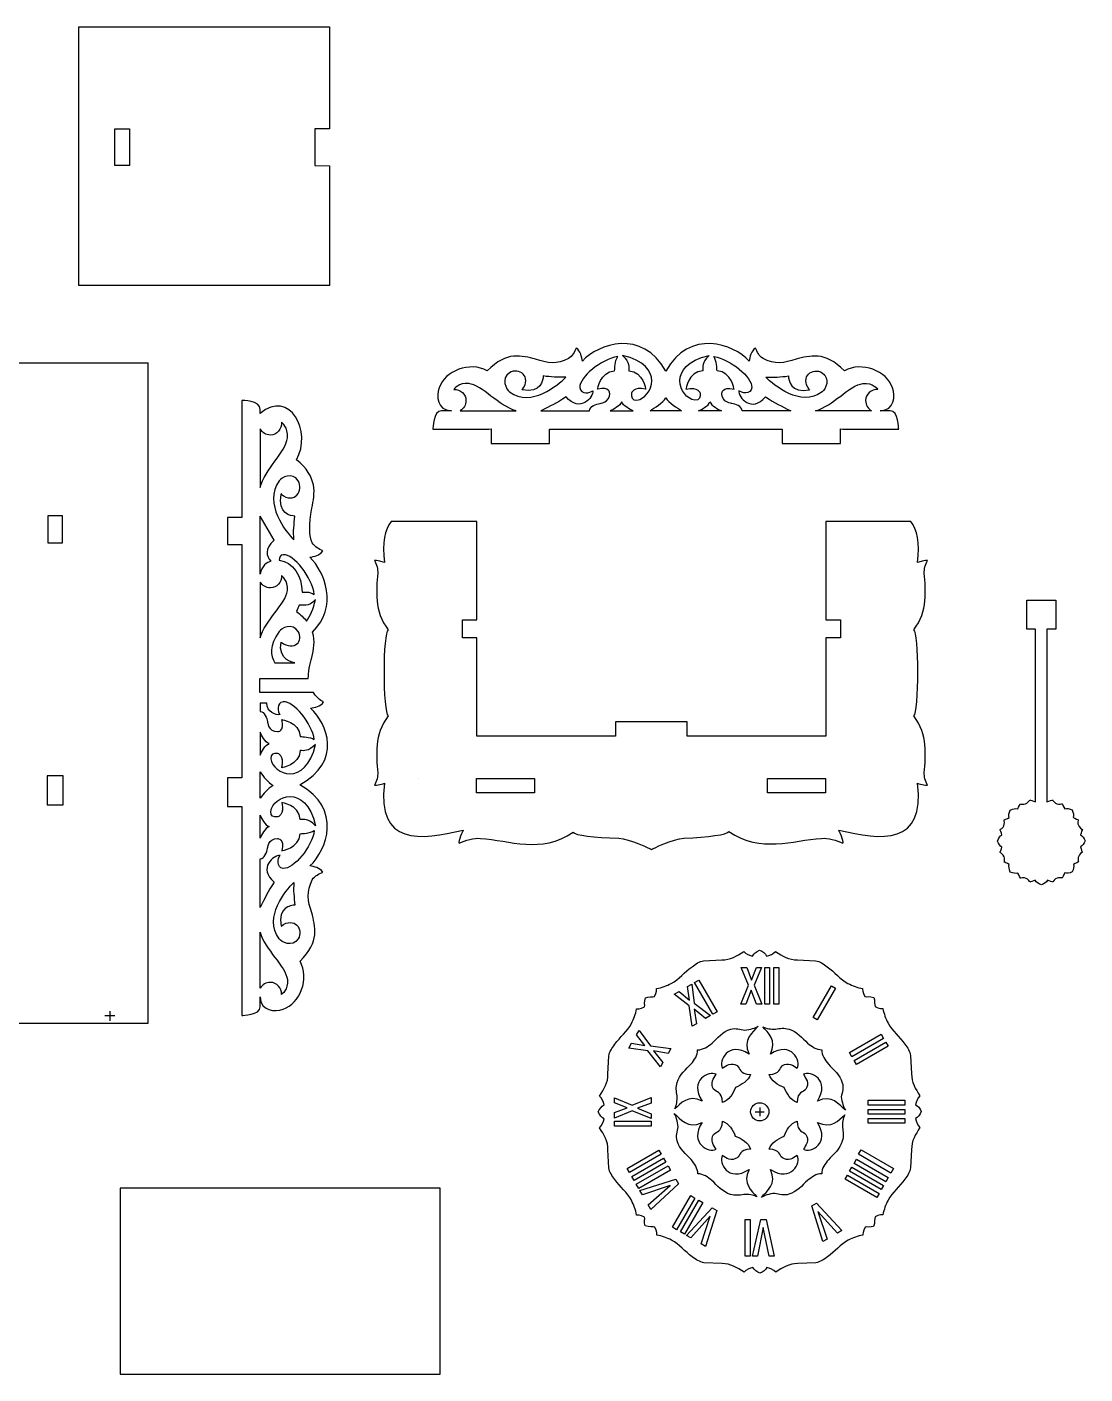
# Model space of a CAD drawing. Header units: millimetres. Extents: x -360 to 715, y -218 to 545.
# Drawn here: x 254 to 715, y -128 to 460 of the extents above; entities that cross this region are included whole.
import ezdxf

# ---------------------------------------------------------------- set-up
doc = ezdxf.new("R2010")
doc.units = ezdxf.units.MM
doc.layers.add('DP10-10_Mantle_Clock', color=7, linetype='CONTINUOUS')

msp = doc.modelspace()

# ---------------------------------------------------------------- linework, layer by layer
at = {"layer": 'DP10-10_Mantle_Clock', "color": 7}
for p, q in [((276.42, 346.77), (276.42, 459.59)), ((276.42, 459.59), (385.76, 459.59)), ((385.76, 459.59), (385.76, 415.14)), ((292.16, 415.14), (298.51, 415.14)), ((292.16, 399.08), (292.16, 415.14)), ((292.16, 415.14), (292.16, 415.14)), ((298.51, 415.14), (298.51, 399.08)), ((385.76, 415.14), (379.41, 415.14)), ((379.41, 415.14), (379.41, 399.08)), ((385.76, 415.14), (385.76, 415.14)), ((298.51, 399.08), (292.16, 399.08)), ((379.41, 399.08), (385.77, 399.03)), ((385.77, 399.03), (385.76, 346.77)), ((385.76, 346.77), (276.42, 346.77)), ((306.64, 25.07), (306.64, 313.07)), ((511.53, 315.77), (511.53, 315.77)), ((513.67, 316.28), (513.67, 316.28)), ((551.39, 316.28), (551.39, 316.28)), ((553.53, 315.77), (553.53, 315.77)), ((488.91, 306.85), (488.91, 306.85)), ((488.91, 306.85), (488.91, 306.85)), ((576.15, 306.85), (576.15, 306.85)), ((576.15, 306.85), (576.15, 306.85)), ((446.53, 304.04), (446.53, 304.04)), ((469.53, 301.31), (469.62, 301.31)), ((595.53, 301.31), (595.44, 301.31)), ((618.53, 304.04), (618.53, 304.04)), ((532.53, 297.76), (532.53, 297.76)), ((438.97, 292.17), (434.67, 292.17)), ((518.3, 292.19), (518.3, 292.19)), ((546.76, 292.19), (546.76, 292.19)), ((630.39, 292.17), (626.09, 292.17)), ((456.33, 284.21), (456.33, 277.84)), ((481.73, 277.84), (481.73, 284.2)), ((481.73, 284.2), (583.33, 284.2)), ((583.33, 284.2), (583.33, 277.84)), ((583.33, 284.2), (583.33, 284.2)), ((608.73, 277.84), (608.73, 284.21)), ((306.64, 280.9), (306.64, 280.9)), ((367.41, 280.32), (367.41, 280.32)), ((456.33, 277.84), (481.73, 277.84)), ((583.33, 277.84), (608.73, 277.84)), ((364.68, 256.16), (364.68, 256.08)), ((355.56, 247.3), (355.56, 247.3)), ((269.25, 246.34), (262.9, 246.34)), ((262.9, 246.34), (262.9, 234.62)), ((269.25, 234.62), (269.25, 246.34)), ((347.57, 245.54), (341.28, 245.54)), ((341.28, 245.54), (341.28, 239.25)), ((347.57, 245.54), (347.57, 245.54)), ((450.1, 243.89), (412.67, 243.89)), ((450.1, 200.97), (450.1, 243.89)), ((450.1, 243.89), (450.1, 243.89)), ((639.45, 243.89), (602.38, 243.89)), ((602.38, 243.89), (602.38, 200.97)), ((639.45, 243.89), (639.45, 243.89)), ((341.28, 239.25), (341.28, 233.82)), ((262.9, 234.62), (269.25, 234.62)), ((269.25, 234.62), (269.25, 234.62)), ((341.28, 233.82), (347.58, 233.82)), ((363.87, 226.93), (363.87, 226.93)), ((367.41, 213.72), (367.41, 213.72)), ((689.99, 196.87), (689.99, 209.57)), ((689.99, 209.57), (702.69, 209.57)), ((702.69, 209.57), (702.69, 196.87)), ((375.76, 200.45), (375.76, 200.45)), ((443.75, 193.15), (443.75, 200.97)), ((443.75, 200.97), (450.1, 200.97)), ((602.38, 200.97), (608.73, 200.97)), ((608.73, 200.97), (608.73, 193.15)), ((693.83, 196.87), (689.99, 196.87)), ((693.84, 121.65), (693.83, 196.87)), ((702.69, 196.87), (698.77, 196.87)), ((698.77, 196.87), (698.83, 121.65)), ((364.68, 190.71), (364.68, 190.63)), ((450.1, 193.15), (443.75, 193.15)), ((450.1, 150.16), (450.1, 193.15)), ((608.73, 193.15), (602.38, 193.15)), ((602.38, 193.15), (602.38, 150.16)), ((361.89, 182.17), (370.72, 182.17)), ((370.72, 182.17), (370.72, 182.17)), ((355.38, 169.23), (355.38, 175.37)), ((355.38, 175.37), (376.52, 175.37)), ((378.82, 169.23), (355.38, 169.23)), ((358.48, 164.58), (355.56, 164.58)), ((541.82, 156.51), (510.58, 156.51)), ((510.58, 156.51), (510.58, 150.16)), ((541.82, 150.16), (541.82, 156.51)), ((379.15, 148.71), (379.15, 148.71)), ((510.58, 150.16), (450.1, 150.16)), ((602.38, 150.16), (541.82, 150.16)), ((355.56, 141.95), (355.56, 141.95)), ((379.66, 146.57), (379.66, 146.57)), ((269.61, 132.92), (262.53, 132.92)), ((262.53, 132.92), (262.53, 120.32)), ((269.61, 120.32), (269.61, 132.92)), ((347.57, 132.12), (341.28, 132.12)), ((341.28, 132.12), (341.28, 119.52)), ((355.56, 134.62), (355.56, 134.62)), ((424.46, 131.82), (424.46, 131.82)), ((449.86, 131.82), (475.26, 131.82)), ((449.86, 125.47), (449.86, 131.82)), ((449.86, 131.82), (449.86, 131.82)), ((475.26, 131.82), (475.26, 125.47)), ((576.86, 131.82), (576.86, 131.82)), ((576.86, 131.82), (602.26, 131.82)), ((576.86, 125.47), (576.86, 131.82)), ((602.26, 131.82), (602.26, 125.47)), ((475.26, 125.47), (449.86, 125.47)), ((602.26, 125.47), (576.86, 125.47)), ((262.53, 120.32), (269.61, 120.32)), ((269.61, 120.32), (269.61, 120.32)), ((341.28, 119.52), (347.58, 119.52)), ((693.84, 121.65), (693.84, 121.65)), ((355.56, 115.79), (355.56, 115.79)), ((379.15, 109.03), (379.15, 109.03)), ((379.66, 111.17), (379.66, 111.17)), ((370.23, 86.41), (370.23, 86.41)), ((370.23, 86.41), (370.23, 86.41)), ((364.68, 67.03), (364.68, 67.11)), ((549.03, 52.2), (556.93, 52.6)), ((568.63, 41.59), (565.47, 49.31)), ((565.47, 49.31), (567.89, 49.31)), ((567.89, 49.31), (569.94, 43.79)), ((569.94, 43.79), (572.1, 49.31)), ((574.3, 49.31), (571.1, 41.66)), ((572.1, 49.31), (574.3, 49.31)), ((575.72, 33.34), (575.72, 49.31)), ((575.72, 49.31), (577.81, 49.31)), ((577.81, 49.31), (577.81, 33.34)), ((579.69, 33.34), (579.69, 49.31)), ((579.69, 49.31), (581.78, 49.31)), ((581.78, 49.31), (581.78, 33.34)), ((589.99, 52.6), (597.89, 52.2)), ((367.41, 44.02), (367.41, 44.02)), ((541.93, 40.96), (543.84, 42.06)), ((543.84, 42.06), (544.9, 33.83)), ((545.07, 42.77), (546.88, 43.81)), ((553.06, 28.94), (545.07, 42.77)), ((546.88, 43.81), (554.87, 29.98)), ((565.26, 33.34), (568.63, 41.59)), ((571.1, 41.66), (574.47, 33.34)), ((596.77, 27.56), (604.75, 41.39)), ((604.75, 41.39), (606.56, 40.35)), ((355.54, 32.16), (355.54, 36.46)), ((536.19, 37.64), (538.28, 38.85)), ((542.78, 32.53), (536.19, 37.64)), ((538.28, 38.85), (542.83, 35.1)), ((542.83, 35.1), (541.93, 40.96)), ((569.76, 39.39), (567.42, 33.34)), ((572.03, 33.34), (569.76, 39.39)), ((606.56, 40.35), (598.58, 26.52)), ((289.93, 30.34), (289.93, 26)), ((543.99, 23.71), (542.78, 32.53)), ((549.86, 27.09), (544.86, 31.2)), ((544.86, 31.2), (545.86, 24.79)), ((544.9, 33.83), (551.97, 28.31)), ((554.87, 29.98), (553.06, 28.94)), ((567.42, 33.34), (565.26, 33.34)), ((567.42, 33.34), (567.42, 33.34)), ((574.47, 33.34), (572.03, 33.34)), ((577.81, 33.34), (575.72, 33.34)), ((575.72, 33.34), (575.72, 33.34)), ((581.78, 33.34), (579.69, 33.34)), ((579.69, 33.34), (579.69, 33.34)), ((225.5, 25.07), (306.64, 25.07)), ((292.1, 28.17), (287.76, 28.17)), ((545.86, 24.79), (543.99, 23.71)), ((545.86, 24.79), (545.86, 24.79)), ((551.97, 28.31), (549.86, 27.09)), ((553.06, 28.94), (553.06, 28.94)), ((598.58, 26.52), (596.77, 27.56)), ((596.77, 27.56), (596.77, 27.56)), ((519.73, 19.9), (520.83, 21.8)), ((523.43, 15.27), (519.73, 19.9)), ((520.83, 21.8), (525.86, 15.21)), ((566.96, 21.96), (566.96, 21.96)), ((612.68, 12.21), (626.51, 20.2)), ((627.56, 18.39), (613.73, 10.4)), ((626.51, 20.2), (627.56, 18.39)), ((516.41, 14.16), (517.62, 16.25)), ((524.68, 13.03), (516.41, 14.16)), ((517.62, 16.25), (523.43, 15.27)), ((530.14, 5.99), (524.68, 13.03)), ((525.86, 15.21), (534.75, 13.97)), ((533.53, 11.86), (527.15, 12.91)), ((527.15, 12.91), (531.22, 7.86)), ((534.75, 13.97), (533.53, 11.86)), ((613.73, 10.4), (612.68, 12.21)), ((612.68, 12.21), (612.68, 12.21)), ((614.67, 8.78), (628.5, 16.76)), ((629.54, 14.95), (615.71, 6.96)), ((628.5, 16.76), (629.54, 14.95)), ((507.29, 2.85), (507.7, 10.75)), ((531.22, 7.86), (530.14, 5.99)), ((531.22, 7.86), (531.22, 7.86)), ((615.71, 6.96), (614.67, 8.78)), ((614.67, 8.78), (614.67, 8.78)), ((639.34, 10.87), (639.75, 2.97)), ((510.18, -9.77), (510.18, -7.57)), ((510.18, -7.57), (517.83, -10.77)), ((515.7, -11.93), (510.18, -9.77)), ((517.83, -10.77), (526.15, -7.4)), ((526.15, -9.84), (520.1, -12.11)), ((526.15, -7.4), (526.15, -9.84)), ((573.52, -11.68), (573.52, -15.56)), ((609.11, -7.06), (609.11, -7.06)), ((620.89, -10.7), (620.89, -8.61)), ((620.89, -8.61), (636.86, -8.61)), ((636.86, -10.7), (620.89, -10.7)), ((636.86, -8.61), (636.86, -10.7)), ((636.86, -10.7), (636.86, -10.7)), ((510.18, -13.98), (515.7, -11.93)), ((517.9, -13.24), (510.18, -16.4)), ((510.18, -16.4), (510.18, -13.98)), ((526.15, -16.61), (517.9, -13.24)), ((520.1, -12.11), (526.15, -14.45)), ((526.15, -14.45), (526.15, -16.61)), ((526.15, -14.45), (526.15, -14.45)), ((569.55, -13.62), (569.55, -13.62)), ((571.58, -13.62), (575.46, -13.62)), ((620.89, -14.67), (620.89, -12.58)), ((620.89, -12.58), (636.86, -12.58)), ((636.86, -14.67), (620.89, -14.67)), ((620.89, -18.64), (620.89, -16.55)), ((620.89, -16.55), (636.86, -16.55)), ((636.86, -12.58), (636.86, -14.67)), ((636.86, -14.67), (636.86, -14.67)), ((636.86, -16.55), (636.86, -18.64)), ((510.18, -19.85), (510.18, -17.76)), ((510.18, -17.76), (526.15, -17.76)), ((526.15, -19.85), (510.18, -19.85)), ((526.15, -17.76), (526.15, -19.85)), ((526.15, -19.85), (526.15, -19.85)), ((537.93, -20.18), (537.93, -20.18)), ((636.86, -18.64), (620.89, -18.64)), ((636.86, -18.64), (636.86, -18.64)), ((507.7, -38.11), (507.29, -30.22)), ((515.69, -38.34), (529.52, -30.35)), ((530.56, -32.16), (516.73, -40.15)), ((517.67, -41.78), (531.51, -33.8)), ((529.52, -30.35), (530.56, -32.16)), ((530.56, -32.16), (530.56, -32.16)), ((531.51, -33.8), (532.55, -35.61)), ((614.69, -36.15), (615.73, -34.34)), ((615.73, -34.34), (629.56, -42.33)), ((616.57, -32.17), (617.7, -30.2)), ((630.72, -40.33), (616.57, -32.17)), ((617.7, -30.2), (631.85, -38.37)), ((639.75, -30.1), (639.34, -38)), ((516.73, -40.15), (515.69, -38.34)), ((532.55, -35.61), (518.72, -43.59)), ((519.66, -45.22), (533.49, -37.23)), ((534.53, -39.04), (520.7, -47.03)), ((532.55, -35.61), (532.55, -35.61)), ((533.49, -37.23), (534.53, -39.04)), ((534.53, -39.04), (534.53, -39.04)), ((612.7, -39.59), (613.75, -37.78)), ((626.53, -47.58), (612.7, -39.59)), ((613.75, -37.78), (627.58, -45.77)), ((628.52, -44.14), (614.69, -36.15)), ((631.85, -38.37), (630.72, -40.33)), ((631.85, -38.37), (631.85, -38.37)), ((434.03, -47), (294.43, -47)), ((294.43, -47), (294.43, -128.02)), ((434.03, -128.02), (434.03, -47)), ((434.03, -47), (434.03, -47)), ((518.72, -43.59), (517.67, -41.78)), ((520.7, -47.03), (519.66, -45.22)), ((521.23, -47.93), (536.86, -43.08)), ((534.37, -45.73), (522.3, -49.79)), ((524.85, -54.22), (534.37, -45.73)), ((538.04, -45.11), (525.99, -56.19)), ((536.86, -43.08), (538.04, -45.11)), ((536.86, -43.08), (536.86, -43.08)), ((610.72, -43.03), (611.76, -41.22)), ((624.55, -51.01), (610.72, -43.03)), ((611.76, -41.22), (625.6, -49.2)), ((627.58, -45.77), (626.53, -47.58)), ((629.56, -42.33), (628.52, -44.14)), ((628.52, -44.14), (628.52, -44.14)), ((522.3, -49.79), (521.23, -47.93)), ((535.45, -64.01), (543.43, -50.18)), ((545.24, -51.23), (537.26, -65.06)), ((538.88, -66), (546.87, -52.17)), ((543.43, -50.18), (545.24, -51.23)), ((545.24, -51.23), (545.24, -51.23)), ((546.87, -52.17), (548.68, -53.21)), ((580.08, -49.21), (580.08, -49.21)), ((625.6, -49.2), (624.55, -51.01)), ((624.55, -51.01), (624.55, -51.01)), ((626.53, -47.58), (626.53, -47.58)), ((525.99, -56.19), (524.85, -54.22)), ((548.68, -53.21), (540.69, -67.04)), ((541.6, -67.56), (552.72, -55.54)), ((548.68, -53.21), (548.68, -53.21)), ((554.74, -56.71), (549.86, -72.33)), ((552.72, -55.54), (554.74, -56.71)), ((552.72, -55.54), (552.72, -55.54)), ((596.25, -54.59), (598.28, -53.41)), ((601.11, -70.22), (596.25, -54.59)), ((596.25, -54.59), (596.25, -54.59)), ((598.28, -53.41), (609.37, -65.46)), ((607.39, -66.6), (598.91, -57.08)), ((598.91, -57.08), (602.97, -69.15)), ((523.53, -63.31), (523.53, -63.31)), ((537.26, -65.06), (535.45, -64.01)), ((551.88, -59.09), (543.46, -68.64)), ((547.88, -71.19), (551.88, -59.09)), ((567.18, -76.58), (567.18, -60.61)), ((567.18, -60.61), (569.28, -60.61)), ((569.28, -60.61), (569.28, -76.58)), ((569.28, -60.61), (569.28, -60.61)), ((570.32, -76.58), (573.94, -60.61)), ((574.99, -64.09), (572.46, -76.58)), ((573.94, -60.61), (576.28, -60.61)), ((573.94, -60.61), (573.94, -60.61)), ((577.58, -76.58), (574.99, -64.09)), ((576.28, -60.61), (579.85, -76.58)), ((540.69, -67.04), (538.88, -66)), ((543.46, -68.64), (541.6, -67.56)), ((602.97, -69.15), (601.11, -70.22)), ((609.37, -65.46), (607.39, -66.6)), ((549.86, -72.33), (547.88, -71.19)), ((557.05, -79.85), (549.15, -79.44)), ((569.28, -76.58), (567.18, -76.58)), ((572.46, -76.58), (570.32, -76.58)), ((579.85, -76.58), (577.58, -76.58)), ((598.01, -79.44), (590.11, -79.85)), ((294.43, -128.02), (434.03, -128.02))]:
    msp.add_line(p, q, dxfattribs=at)
at = {"layer": 'DP10-10_Mantle_Clock'}
for p, q in [((225.5, 313.07), (306.64, 313.07)), ((361.6, 235.73), (355.54, 246.18)), ((355.54, 220.95), (355.54, 246.18))]:
    msp.add_line(p, q, dxfattribs=at)
at = {"layer": 'DP10-10_Mantle_Clock', "color": 7}
for points in [[(532.53, 309.45), (522.2, 328.08), (502.93, 321.34), (496.13, 313.83)], [(568.93, 313.83), (562.13, 321.34), (542.86, 328.08), (532.53, 309.45)], [(475.69, 314.69), (469.78, 316.07), (463.13, 318.44), (454.59, 309.55)], [(493.4, 319.5), (492.66, 317.91), (491.89, 315.95), (490.09, 314.89)], [(496.13, 313.83), (495.85, 315.67), (495.36, 318.28), (493.4, 319.5)], [(571.66, 319.5), (569.7, 318.28), (569.21, 315.67), (568.93, 313.83)], [(574.97, 314.89), (573.17, 315.95), (572.4, 317.91), (571.66, 319.5)], [(610.47, 309.55), (601.93, 318.44), (595.28, 316.07), (589.37, 314.69)], [(454.59, 309.55), (446.95, 313.9), (436.07, 309.53), (433.59, 302.18)], [(490.09, 314.89), (485.08, 312.32), (480.75, 312.85), (475.69, 314.69)], [(511.53, 315.77), (504.39, 314.75), (494.7, 306.8), (495.03, 302.24)], [(510.19, 309.65), (510.25, 310.72), (510.24, 313.62), (511.53, 315.77)], [(513.67, 316.28), (516.94, 313.22), (516.26, 311.08), (516.34, 309.65)], [(519.89, 296.8), (526.61, 297.76), (532.64, 311.9), (513.67, 316.28)], [(545.17, 296.8), (538.45, 297.76), (532.42, 311.9), (551.39, 316.28)], [(551.39, 316.28), (548.12, 313.22), (548.8, 311.08), (548.72, 309.65)], [(553.53, 315.77), (560.67, 314.75), (570.36, 306.8), (570.03, 302.24)], [(554.87, 309.65), (554.81, 310.72), (554.82, 313.62), (553.53, 315.77)], [(589.37, 314.69), (584.31, 312.85), (579.98, 312.32), (574.97, 314.89)], [(631.47, 302.18), (628.99, 309.53), (618.11, 313.9), (610.47, 309.55)], [(464.35, 308.73), (460.44, 306.19), (462.92, 301.44), (464.35, 300.41)], [(469.9, 301.31), (474.31, 307.21), (468.28, 311.28), (464.35, 308.73)], [(464.35, 300.41), (473.9, 293.54), (485.4, 303.31), (488.91, 306.85)], [(479, 307.34), (479.08, 305.63), (477.98, 299.66), (469.9, 301.31)], [(488.91, 306.85), (485.2, 306.57), (482.55, 306.9), (479, 307.34)], [(502.77, 301.62), (502.77, 301.62), (503.68, 309.04), (510.19, 309.65)], [(516.34, 309.65), (522.85, 309.04), (523.76, 301.62), (523.76, 301.62)], [(548.72, 309.65), (542.21, 309.04), (541.3, 301.62), (541.3, 301.62)], [(562.29, 301.62), (562.29, 301.62), (561.38, 309.04), (554.87, 309.65)], [(576.15, 306.85), (579.86, 306.57), (582.51, 306.9), (586.06, 307.34)], [(600.71, 300.41), (591.16, 293.54), (579.66, 303.31), (576.15, 306.85)], [(586.06, 307.34), (585.98, 305.63), (587.08, 299.66), (595.16, 301.31)], [(595.16, 301.31), (590.75, 307.21), (596.78, 311.28), (600.71, 308.73)], [(600.71, 308.73), (604.62, 306.19), (602.14, 301.44), (600.71, 300.41)], [(371.31, 270.78), (378.43, 283.1), (368.39, 301.74), (355.54, 291.03)], [(433.59, 302.18), (432.38, 298.61), (432.65, 292.38), (438.97, 292.17)], [(446.53, 304.04), (442.08, 304.55), (440.04, 301.5), (440.04, 301.5)], [(440.04, 301.5), (442.86, 301.5), (445.34, 299.42), (445.34, 296.6)], [(467.17, 292.19), (459.62, 294.15), (452.45, 303.35), (446.53, 304.04)], [(500.62, 300.86), (501.03, 298.03), (495.11, 291.09), (488.99, 298.23)], [(495.03, 302.24), (495.26, 299.06), (499.8, 299.86), (500.62, 300.86)], [(508.03, 299.74), (508.03, 299.74), (508.17, 302.92), (502.77, 301.62)], [(503.68, 295.38), (503.68, 295.38), (508.17, 295.58), (508.03, 299.74)], [(517.55, 299.76), (517.5, 298.24), (517.75, 296.5), (519.89, 296.8)], [(523.76, 301.62), (518.37, 302.92), (517.55, 299.76), (517.55, 299.76)], [(541.3, 301.62), (546.69, 302.92), (547.51, 299.76), (547.51, 299.76)], [(547.51, 299.76), (547.56, 298.24), (547.31, 296.5), (545.17, 296.8)], [(557.03, 299.74), (557.03, 299.74), (556.89, 302.92), (562.29, 301.62)], [(561.38, 295.38), (561.38, 295.38), (556.89, 295.58), (557.03, 299.74)], [(564.44, 300.86), (564.03, 298.03), (569.95, 291.09), (576.07, 298.23)], [(570.03, 302.24), (569.8, 299.06), (565.26, 299.86), (564.44, 300.86)], [(597.89, 292.19), (605.44, 294.15), (612.61, 303.35), (618.53, 304.04)], [(618.53, 304.04), (622.98, 304.55), (625.02, 301.5), (625.02, 301.5)], [(625.02, 301.5), (622.2, 301.5), (619.72, 299.42), (619.72, 296.6)], [(626.09, 292.17), (632.41, 292.38), (632.67, 298.61), (631.47, 302.18)], [(355.58, 292.77), (355.58, 296.7), (347.57, 296.7), (347.57, 296.7)], [(347.57, 296.7), (347.57, 295.9), (347.57, 280.8), (347.57, 245.54)], [(445.34, 296.6), (445.34, 294.7), (444.31, 293.05), (442.78, 292.17)], [(488.99, 298.23), (484.83, 295.46), (482.26, 294.27), (477.98, 292.19)], [(499.19, 292.19), (499.29, 294.13), (502.29, 295.07), (503.68, 295.38)], [(513.27, 296.03), (512.7, 294.4), (509.62, 292.68), (508.24, 292.19)], [(518.3, 292.19), (516.91, 292.68), (513.84, 294.4), (513.27, 296.03)], [(525.63, 292.19), (527.58, 293.45), (531.18, 295.55), (532.53, 297.76)], [(532.53, 297.76), (533.88, 295.55), (537.48, 293.45), (539.43, 292.19)], [(546.76, 292.19), (548.15, 292.68), (551.22, 294.4), (551.79, 296.03)], [(551.79, 296.03), (552.37, 294.4), (555.44, 292.68), (556.82, 292.19)], [(565.87, 292.19), (565.77, 294.13), (562.77, 295.07), (561.38, 295.38)], [(576.07, 298.23), (580.23, 295.46), (582.8, 294.27), (587.08, 292.19)], [(619.72, 296.6), (619.72, 294.7), (620.75, 293.05), (622.28, 292.17)], [(355.54, 291.03), (355.54, 291.03), (355.31, 291.84), (355.58, 292.77)], [(434.67, 292.17), (430.93, 292.17), (430.93, 284.19), (430.93, 284.19)], [(442.78, 292.17), (450.99, 292.17), (459.22, 292.18), (467.17, 292.19)], [(477.98, 292.19), (489.35, 292.21), (490.63, 292.17), (499.19, 292.19)], [(508.24, 292.19), (511.87, 292.2), (515.42, 292.18), (518.3, 292.19)], [(539.43, 292.19), (531.48, 292.21), (533.58, 292.21), (525.63, 292.19)], [(556.82, 292.19), (553.19, 292.2), (549.64, 292.18), (546.76, 292.19)], [(587.08, 292.19), (575.71, 292.21), (574.43, 292.17), (565.87, 292.19)], [(622.28, 292.17), (614.07, 292.17), (605.84, 292.18), (597.89, 292.19)], [(634.13, 284.19), (634.13, 284.19), (634.13, 292.17), (630.39, 292.17)], [(359.97, 281.56), (358.08, 281.56), (356.42, 282.65), (355.54, 284.26)], [(355.54, 284.26), (355.54, 275.64), (355.55, 266.99), (355.56, 258.64)], [(364.87, 287.13), (364.87, 284.17), (362.79, 281.56), (359.97, 281.56)], [(367.41, 280.32), (367.93, 284.99), (364.87, 287.13), (364.87, 287.13)], [(430.93, 284.19), (431.42, 284.19), (456.33, 284.21), (456.33, 284.21)], [(608.73, 284.21), (608.73, 284.21), (633.64, 284.19), (634.13, 284.19)], [(355.56, 258.64), (357.53, 266.57), (366.73, 274.1), (367.41, 280.32)], [(378.06, 249.69), (379.45, 255.91), (380.74, 263.49), (371.31, 270.78)], [(372.1, 261.6), (369.56, 265.71), (364.81, 263.11), (363.78, 261.6)], [(363.78, 261.6), (356.91, 251.58), (366.68, 239.5), (370.23, 235.82)], [(364.68, 255.78), (370.58, 251.15), (374.66, 257.48), (372.1, 261.6)], [(370.72, 246.23), (369, 246.14), (363.03, 247.3), (364.68, 255.78)], [(378.26, 234.57), (377.01, 237.14), (376.62, 242.63), (378.06, 249.69)], [(370.23, 235.82), (369.94, 239.71), (370.27, 242.5), (370.72, 246.23)], [(412.67, 243.89), (409.88, 240.32), (408.66, 234.64), (409.77, 225.99)], [(642.35, 225.99), (643.47, 234.64), (642.25, 240.32), (639.45, 243.89)], [(361.6, 235.73), (357.29, 231.84), (358.24, 228.81), (360.19, 226.5)], [(347.58, 233.82), (347.58, 203.15), (347.57, 164.79), (347.57, 132.12)], [(365.62, 229.39), (364.16, 229.28), (364.02, 228.12), (363.87, 226.93)], [(379.15, 212.07), (378.13, 219.56), (370.17, 229.73), (365.62, 229.39)], [(377.2, 228.24), (379.04, 228.54), (381.65, 229.05), (382.87, 231.11)], [(382.87, 231.11), (381.28, 231.88), (379.32, 232.69), (378.26, 234.57)], [(360.19, 226.5), (358.7, 226.04), (355.93, 224.51), (355.54, 220.95)], [(363.87, 226.93), (369.71, 226.4), (373.86, 219.99), (373.8, 213.09)], [(378.37, 195.64), (389.71, 206.63), (383.81, 221.95), (377.2, 228.24)], [(409.77, 225.99), (409.77, 225.99), (405.86, 227.26), (405.43, 226.83)], [(405.43, 226.83), (406.34, 225.27), (406.94, 222.91), (406.83, 221.36)], [(646.69, 226.83), (646.26, 227.26), (642.35, 225.99), (642.35, 225.99)], [(645.29, 221.36), (645.18, 222.91), (645.78, 225.27), (646.69, 226.83)], [(359.97, 214.9), (358.08, 214.9), (356.42, 215.93), (355.54, 217.47)], [(355.54, 217.47), (355.54, 209.25), (355.55, 201.02), (355.56, 193.07)], [(364.87, 220.2), (364.87, 217.38), (362.79, 214.9), (359.97, 214.9)], [(367.41, 213.72), (367.93, 218.16), (364.87, 220.2), (364.87, 220.2)], [(406.83, 221.36), (406.27, 213.75), (405.07, 204.91), (411.41, 196.57)], [(640.71, 196.57), (647.05, 204.91), (645.85, 213.75), (645.29, 221.36)], [(355.56, 193.07), (357.53, 200.62), (366.72, 207.79), (367.41, 213.72)], [(373.8, 213.09), (374.87, 213.03), (376.99, 213.42), (379.15, 212.07)], [(372.56, 207.4), (372.21, 206.44), (371.86, 205.53), (371.31, 204.63)], [(379.66, 209.82), (376.6, 206.39), (373.99, 207.49), (372.56, 207.4)], [(375.76, 200.45), (377.35, 202.56), (378.73, 205.6), (379.66, 209.82)], [(372.1, 195.89), (369.56, 199.81), (364.81, 197.32), (363.78, 195.89)], [(371.31, 204.63), (373.15, 203.27), (374.66, 201.82), (375.76, 200.45)], [(363.78, 195.89), (359.16, 189.47), (360.15, 185.41), (361.89, 182.17)], [(364.68, 191.27), (370.58, 186.86), (374.66, 191.96), (372.1, 195.89)], [(378.06, 184.55), (378.85, 187.92), (379.61, 191.72), (378.37, 195.64)], [(411.41, 196.57), (410.2, 196.03), (409.59, 187.58), (409.59, 178.26)], [(642.53, 178.26), (642.53, 187.58), (641.92, 196.03), (640.71, 196.57)], [(370.72, 182.17), (370.72, 182.17), (363.03, 183.19), (364.68, 191.27)], [(376.52, 175.37), (376.53, 177.77), (377.12, 181.96), (378.06, 184.55)], [(409.59, 178.26), (409.59, 168.95), (410.2, 159.63), (411.41, 159.09)], [(640.71, 159.09), (641.92, 159.63), (642.53, 168.95), (642.53, 178.26)], [(355.56, 164.58), (355.56, 164.58), (355.56, 164.47), (355.56, 161.05)], [(364.23, 159.62), (362.26, 159.34), (358.32, 160.81), (358.48, 164.58)], [(365.62, 165.21), (362.44, 164.98), (363.24, 160.44), (364.23, 159.62)], [(379.15, 148.71), (378.13, 155.85), (370.17, 165.54), (365.62, 165.21)], [(377.51, 162.41), (379.34, 162.7), (381.95, 163.18), (383.18, 165.14)], [(383.18, 165.14), (381.59, 165.88), (379.88, 167.44), (378.82, 169.23)], [(355.56, 161.05), (357.5, 160.95), (358.44, 157.95), (358.75, 156.56)], [(372.82, 129.01), (391.45, 139.35), (385.02, 155.61), (377.51, 162.41)], [(411.41, 159.09), (405.07, 150.74), (406.27, 141.91), (406.83, 134.3)], [(645.29, 134.3), (645.85, 141.91), (647.05, 150.74), (640.71, 159.09)], [(358.75, 156.56), (358.75, 156.56), (358.95, 152.08), (363.11, 152.21)], [(363.11, 152.21), (363.11, 152.21), (366.3, 152.08), (364.99, 157.47)], [(364.99, 157.47), (364.99, 157.47), (372.42, 156.56), (373.03, 150.05)], [(355.56, 152.01), (355.57, 148.38), (355.55, 144.82), (355.56, 141.95)], [(359.4, 146.98), (357.77, 147.55), (356.05, 150.62), (355.56, 152.01)], [(355.56, 141.95), (356.05, 143.33), (357.77, 146.41), (359.4, 146.98)], [(373.03, 150.05), (374.09, 149.99), (376.99, 150), (379.15, 148.71)], [(363.13, 142.69), (361.61, 142.74), (359.87, 142.49), (360.18, 140.35)], [(360.18, 140.35), (361.14, 133.64), (375.27, 127.6), (379.66, 146.57)], [(364.99, 136.48), (366.3, 141.88), (363.13, 142.69), (363.13, 142.69)], [(373.03, 143.9), (372.42, 137.39), (364.99, 136.48), (364.99, 136.48)], [(379.66, 146.57), (376.6, 143.31), (374.45, 143.99), (373.03, 143.9)], [(355.56, 134.62), (356.83, 132.66), (358.93, 130.08), (361.13, 128.73)], [(355.56, 123.12), (355.58, 131.08), (355.58, 126.66), (355.56, 134.62)], [(360.18, 117.39), (361.14, 124.1), (375.27, 130.14), (379.66, 111.17)], [(406.83, 134.3), (406.94, 132.75), (406.34, 130.39), (405.43, 128.83)], [(405.43, 128.83), (405.86, 128.4), (409.77, 129.66), (409.77, 129.66)], [(409.77, 129.66), (406.3, 102.76), (425.43, 104.6), (444.17, 109.27)], [(607.96, 109.27), (626.69, 104.6), (645.82, 102.76), (642.35, 129.66)], [(642.35, 129.66), (642.35, 129.66), (646.26, 128.4), (646.69, 128.83)], [(646.69, 128.83), (645.78, 130.39), (645.18, 132.75), (645.29, 134.3)], [(361.13, 128.73), (358.93, 127.38), (356.83, 125.08), (355.56, 123.12)], [(377.2, 93.63), (384.72, 100.43), (391.45, 118.68), (372.82, 129.01)], [(347.58, 119.52), (347.58, 73.25), (347.57, 28.91), (347.57, 28.43)], [(364.99, 121.26), (366.3, 115.86), (363.13, 115.04), (363.13, 115.04)], [(373.03, 113.83), (372.42, 120.35), (364.99, 121.26), (364.99, 121.26)], [(682.33, 114.74), (681.99, 115.73), (682.28, 116.68), (682.8, 118)], [(682.8, 118), (684.12, 118.52), (685.07, 118.81), (686.06, 118.47)], [(686.06, 118.47), (686.6, 119.38), (687.14, 120.68), (687.14, 120.68)], [(687.14, 120.68), (687.14, 120.68), (688.78, 120.23), (689.43, 120.76)], [(689.43, 120.76), (690.26, 120.85), (691.34, 122.45), (691.34, 122.45)], [(691.34, 122.45), (691.34, 122.45), (692.81, 121.91), (693.84, 121.65)], [(698.83, 121.65), (699.86, 121.91), (701.27, 122.45), (701.27, 122.45)], [(701.27, 122.45), (701.27, 122.45), (702.35, 120.85), (703.18, 120.76)], [(703.18, 120.76), (703.83, 120.23), (705.49, 120.73), (705.49, 120.73)], [(705.49, 120.73), (705.49, 120.73), (706.03, 119.43), (706.57, 118.52)], [(706.57, 118.52), (707.56, 118.86), (708.51, 118.57), (709.84, 118.06)], [(709.84, 118.06), (710.35, 116.73), (710.64, 115.79), (710.3, 114.79)], [(355.56, 105.73), (355.57, 109.36), (355.55, 112.92), (355.56, 115.79)], [(355.56, 115.79), (356.05, 114.41), (357.77, 111.33), (359.4, 110.76)], [(363.13, 115.04), (361.61, 114.99), (359.87, 115.25), (360.18, 117.39)], [(379.66, 111.17), (376.6, 114.43), (374.45, 113.75), (373.03, 113.83)], [(679.97, 111.11), (680.49, 111.76), (680.12, 113.66), (680.12, 113.66)], [(680.12, 113.66), (680.12, 113.66), (681.42, 114.2), (682.33, 114.74)], [(710.3, 114.79), (711.21, 114.25), (712.51, 113.71), (712.51, 113.71)], [(712.51, 113.71), (712.51, 113.71), (712.06, 112.07), (712.59, 111.42)], [(359.4, 110.76), (357.77, 110.19), (356.05, 107.12), (355.56, 105.73)], [(364.99, 100.27), (364.99, 100.27), (372.42, 101.18), (373.03, 107.69)], [(379.15, 109.03), (378.13, 101.89), (370.17, 92.2), (365.62, 92.53)], [(373.03, 107.69), (374.09, 107.75), (376.99, 107.73), (379.15, 109.03)], [(444.17, 109.27), (444.17, 109.27), (441.62, 104.18), (442.35, 103.54)], [(442.35, 103.54), (444.99, 104.92), (448.98, 105.82), (451.6, 105.65)], [(451.6, 105.65), (464.5, 104.8), (477.97, 98.76), (492.1, 108.33)], [(492.1, 108.33), (492.78, 106.97), (501.27, 106.1), (512.04, 105.7)], [(540.42, 105.71), (551.02, 106.12), (559.35, 107.32), (560.03, 108.66)], [(560.03, 108.66), (574.16, 99.09), (587.62, 104.8), (600.52, 105.65)], [(600.52, 105.65), (603.14, 105.82), (607.13, 104.92), (609.77, 103.54)], [(609.77, 103.54), (610.5, 104.18), (607.96, 109.27), (607.96, 109.27)], [(677.22, 104.47), (677.8, 105.78), (678.26, 106.65), (679.21, 107.11)], [(678.4, 109.44), (678.4, 109.44), (679.88, 110.28), (679.97, 111.11)], [(679.21, 107.11), (678.94, 108.14), (678.4, 109.44), (678.4, 109.44)], [(712.59, 111.42), (712.68, 110.59), (714.28, 109.51), (714.28, 109.51)], [(714.28, 109.51), (714.28, 109.51), (713.74, 108.21), (713.48, 107.19)], [(713.48, 107.19), (714.43, 106.72), (714.89, 105.85), (715.46, 104.55)], [(355.56, 96.69), (357.5, 96.79), (358.44, 99.78), (358.75, 101.17)], [(358.75, 101.17), (358.75, 101.17), (358.95, 105.66), (363.11, 105.53)], [(363.11, 105.53), (363.11, 105.53), (366.3, 105.66), (364.99, 100.27)], [(512.04, 105.7), (516.51, 105.54), (526.23, 100.85), (526.23, 100.85)], [(526.23, 100.85), (526.23, 100.85), (535.96, 105.55), (540.42, 105.71)], [(679.21, 101.83), (678.26, 102.3), (677.8, 103.17), (677.22, 104.47)], [(678.4, 99.51), (678.4, 99.51), (678.94, 100.81), (679.21, 101.83)], [(715.46, 104.55), (714.89, 103.25), (714.43, 102.37), (713.48, 101.91)], [(713.48, 101.91), (713.74, 100.88), (714.28, 99.58), (714.28, 99.58)], [(364.23, 98.11), (361.4, 98.52), (354.47, 92.61), (361.6, 86.49)], [(355.56, 75.47), (355.58, 86.85), (355.55, 88.13), (355.56, 96.69)], [(365.62, 92.53), (362.44, 92.75), (363.24, 97.3), (364.23, 98.11)], [(680.1, 97.6), (680.01, 98.43), (678.4, 99.51), (678.4, 99.51)], [(680.18, 95.31), (680.18, 95.31), (680.62, 96.95), (680.1, 97.6)], [(682.39, 94.23), (681.47, 94.77), (680.18, 95.31), (680.18, 95.31)], [(682.85, 90.97), (682.33, 92.29), (682.04, 93.24), (682.39, 94.23)], [(710.35, 94.29), (710.69, 93.29), (710.4, 92.34), (709.89, 91.02)], [(712.56, 95.36), (712.56, 95.36), (711.27, 94.83), (710.35, 94.29)], [(712.72, 97.91), (712.19, 97.26), (712.56, 95.36), (712.56, 95.36)], [(714.28, 99.58), (714.28, 99.58), (712.81, 98.74), (712.72, 97.91)], [(382.87, 90.89), (381.65, 92.85), (379.04, 93.34), (377.2, 93.63)], [(378.26, 87.59), (379.32, 89.39), (381.28, 90.16), (382.87, 90.89)], [(686.12, 90.5), (685.12, 90.16), (684.18, 90.45), (682.85, 90.97)], [(687.19, 88.29), (687.19, 88.29), (686.66, 89.59), (686.12, 90.5)], [(689.74, 88.14), (689.09, 88.66), (687.19, 88.29), (687.19, 88.29)], [(703.25, 88.26), (702.42, 88.18), (701.34, 86.57), (701.34, 86.57)], [(705.54, 88.34), (705.54, 88.34), (703.9, 88.79), (703.25, 88.26)], [(706.62, 90.55), (706.08, 89.64), (705.54, 88.34), (705.54, 88.34)], [(709.89, 91.02), (708.56, 90.5), (707.62, 90.21), (706.62, 90.55)], [(361.6, 86.49), (358.83, 82.33), (357.64, 79.76), (355.56, 75.47)], [(363.78, 61.85), (356.91, 71.4), (366.68, 82.9), (370.23, 86.41)], [(370.23, 86.41), (369.94, 82.69), (370.27, 80.04), (370.72, 76.49)], [(378.06, 73.19), (376.22, 78.25), (375.69, 82.57), (378.26, 87.59)], [(691.42, 86.57), (691.42, 86.57), (690.57, 88.05), (689.74, 88.14)], [(693.74, 87.37), (692.71, 87.11), (691.42, 86.57), (691.42, 86.57)], [(696.38, 85.39), (695.08, 85.96), (694.2, 86.43), (693.74, 87.37)], [(699.02, 87.37), (698.56, 86.43), (697.68, 85.96), (696.38, 85.39)], [(701.34, 86.57), (701.34, 86.57), (700.05, 87.11), (699.02, 87.37)], [(370.72, 76.49), (369, 76.58), (363.03, 75.47), (364.68, 67.4)], [(364.68, 67.4), (370.58, 71.8), (374.66, 65.78), (372.1, 61.85)], [(372.92, 52.09), (381.82, 60.63), (379.45, 67.28), (378.06, 73.19)], [(355.54, 40.27), (355.54, 48.48), (355.55, 56.71), (355.56, 64.67)], [(355.56, 64.67), (357.53, 57.12), (366.72, 49.95), (367.41, 44.02)], [(372.1, 61.85), (369.56, 57.93), (364.81, 60.42), (363.78, 61.85)], [(556.93, 52.6), (560.67, 52.57), (563.47, 54.27), (566.56, 56.28)], [(566.56, 56.28), (567.38, 55.28), (569.2, 54.61), (570.41, 54.32)], [(570.41, 54.32), (570.96, 55.36), (571.93, 56.2), (573.46, 56.82)], [(573.46, 56.82), (574.82, 56.37), (575.96, 55.36), (576.51, 54.32)], [(576.51, 54.32), (577.72, 54.61), (579.54, 55.28), (580.36, 56.28)], [(580.36, 56.28), (583.45, 54.27), (586.25, 52.57), (589.99, 52.6)], [(365.55, 31.09), (372.9, 33.57), (377.27, 44.44), (372.92, 52.09)], [(534.91, 42.35), (538.27, 44.24), (540.75, 47.31), (543.96, 49.66)], [(543.96, 49.66), (545.57, 50.83), (547.19, 51.98), (549.03, 52.2)], [(597.89, 52.2), (599.73, 51.98), (601.35, 50.83), (602.96, 49.66)], [(602.96, 49.66), (606.17, 47.31), (608.65, 44.24), (612, 42.35)], [(359.97, 42.84), (358.08, 42.84), (356.42, 41.81), (355.54, 40.27)], [(364.87, 37.54), (364.87, 40.35), (362.79, 42.84), (359.97, 42.84)], [(367.41, 44.02), (367.93, 39.58), (364.87, 37.54), (364.87, 37.54)], [(528.5, 40.14), (530.79, 40.5), (532.84, 41.35), (534.91, 42.35)], [(612, 42.35), (614.08, 41.35), (616.13, 40.5), (618.42, 40.14)], [(355.54, 36.46), (355.75, 30.15), (361.98, 29.88), (365.55, 31.09)], [(523.23, 32.18), (523.48, 32.79), (523.02, 34.41), (523.62, 36.07)], [(523.62, 36.07), (524.98, 36.67), (526.98, 36.41), (527.59, 36.67)], [(527.59, 36.67), (528.6, 38.41), (528.5, 40.14), (528.5, 40.14)], [(618.42, 40.14), (618.42, 40.14), (618.32, 38.41), (619.33, 36.67)], [(619.33, 36.67), (619.94, 36.41), (621.56, 36.87), (623.22, 36.28)], [(623.22, 36.28), (623.81, 34.92), (623.55, 32.91), (623.81, 32.3)], [(347.57, 28.43), (347.57, 28.43), (355.54, 28.43), (355.54, 32.16)], [(517.54, 24.86), (518.55, 26.94), (519.4, 28.98), (519.76, 31.28)], [(519.76, 31.28), (519.76, 31.28), (521.49, 31.18), (523.23, 32.18)], [(623.81, 32.3), (625.55, 31.3), (627.28, 31.4), (627.28, 31.4)], [(627.28, 31.4), (627.64, 29.1), (628.49, 27.06), (629.5, 24.98)], [(510.24, 15.82), (512.59, 19.02), (515.65, 21.51), (517.54, 24.86)], [(572.78, 23.73), (570.58, 20.95), (565.67, 17.94), (568.89, 11.56)], [(566.96, 21.96), (569.25, 22.14), (571.86, 23), (572.78, 23.73)], [(629.5, 24.98), (631.39, 21.63), (634.45, 19.14), (636.8, 15.94)], [(552.71, 16.3), (554.96, 18.42), (557.42, 21.46), (560.83, 22.37)], [(560.83, 22.37), (562.89, 23.07), (565, 22.27), (566.96, 21.96)], [(578.15, 11.56), (581.25, 17.71), (577.11, 20.84), (574.81, 23.5)], [(574.81, 23.5), (576.4, 22.59), (578.44, 22.35), (580.42, 22.47)], [(580.42, 22.47), (582.38, 22.79), (584.22, 23.09), (586.29, 22.39)], [(586.29, 22.39), (589.7, 21.48), (592.15, 18.44), (594.41, 16.31)], [(507.7, 10.75), (507.92, 12.59), (509.06, 14.2), (510.24, 15.82)], [(543.58, 7.26), (544.94, 9.07), (546.55, 11.01), (546.42, 13.42)], [(546.42, 13.42), (548.84, 13.3), (550.9, 14.94), (552.71, 16.3)], [(568.89, 11.56), (559.59, 17.37), (555.48, 8.5), (557.16, 5.47)], [(589.88, 5.47), (591.56, 8.5), (587.45, 17.37), (578.15, 11.56)], [(594.41, 16.31), (596.22, 14.96), (598.15, 13.35), (600.57, 13.47)], [(600.57, 13.47), (600.44, 11.05), (602.09, 9), (603.44, 7.19)], [(636.8, 15.94), (637.98, 14.32), (639.12, 12.71), (639.34, 10.87)], [(537.51, -0.86), (538.42, 2.56), (541.46, 5.01), (543.58, 7.26)], [(557.16, 5.47), (558.12, 5.85), (559.02, 6.68), (560.07, 7.01)], [(560.07, 7.01), (561.38, 7.24), (562.36, 7.34), (563.59, 6.5)], [(563.59, 6.5), (565.24, 5.36), (564.35, 2.84), (569.46, 2.69)], [(577.58, 2.69), (582.69, 2.84), (581.8, 5.36), (583.45, 6.5)], [(583.45, 6.5), (584.68, 7.34), (585.66, 7.24), (586.97, 7.01)], [(586.97, 7.01), (588.02, 6.68), (588.92, 5.85), (589.88, 5.47)], [(603.44, 7.19), (605.56, 4.93), (608.61, 2.48), (609.52, -0.93)], [(503.61, -6.79), (505.62, -3.69), (507.33, -0.9), (507.29, 2.85)], [(554.43, 2.73), (551.4, 4.42), (542.53, 0.3), (548.33, -8.99)], [(552.88, -0.17), (553.22, 0.88), (554.04, 1.78), (554.43, 2.73)], [(569.46, 2.69), (568.57, -0.09), (565.51, -1.92), (562.89, -2.96)], [(584.18, -3), (581.43, -1.97), (578.51, -0.24), (577.58, 2.69)], [(598.71, -9), (604.51, 0.3), (595.64, 4.42), (592.61, 2.73)], [(592.61, 2.73), (593, 1.78), (593.82, 0.88), (594.15, -0.17)], [(639.75, 2.97), (639.71, -0.78), (641.42, -3.57), (643.43, -6.67)], [(537.42, -6.72), (537.11, -4.76), (536.81, -2.92), (537.51, -0.86)], [(553.4, -3.7), (552.55, -2.46), (552.65, -1.49), (552.88, -0.17)], [(557.21, -9.56), (557.06, -4.45), (554.53, -5.35), (553.4, -3.7)], [(562.89, -2.96), (561.87, -5.71), (560.13, -8.63), (557.21, -9.56)], [(589.83, -9.56), (587.05, -8.68), (585.23, -5.62), (584.18, -3)], [(593.64, -3.7), (592.5, -5.35), (589.98, -4.45), (589.83, -9.56)], [(594.15, -0.17), (594.38, -1.49), (594.49, -2.46), (593.64, -3.7)], [(610.87, -12.89), (608.09, -10.69), (605.08, -5.78), (598.71, -9)], [(609.52, -0.93), (610.22, -3), (609.42, -5.1), (609.11, -7.06)], [(503.07, -13.68), (503.53, -12.32), (504.54, -11.18), (505.57, -10.64)], [(505.57, -10.64), (505.29, -9.43), (504.62, -7.61), (503.61, -6.79)], [(548.33, -8.99), (542.18, -5.89), (539.05, -10.03), (536.39, -12.33)], [(536.39, -12.33), (537.3, -10.74), (537.55, -8.7), (537.42, -6.72)], [(569.55, -13.62), (569.55, -11.43), (571.33, -9.66), (573.52, -9.66)], [(573.52, -9.66), (575.71, -9.66), (577.49, -11.43), (577.49, -13.62)], [(609.11, -7.06), (609.28, -9.36), (610.14, -11.97), (610.87, -12.89)], [(643.43, -6.67), (642.42, -7.49), (641.75, -9.31), (641.47, -10.52)], [(641.47, -10.52), (642.5, -11.06), (643.34, -12.03), (643.97, -13.56)], [(505.57, -16.73), (504.54, -16.19), (503.7, -15.22), (503.07, -13.68)], [(503.61, -20.58), (504.62, -19.76), (505.29, -17.94), (505.57, -16.73)], [(537.93, -20.18), (537.76, -17.89), (536.9, -15.28), (536.17, -14.36)], [(536.17, -14.36), (538.95, -16.56), (541.95, -21.47), (548.33, -18.25)], [(573.52, -17.59), (571.33, -17.59), (569.55, -15.82), (569.55, -13.62)], [(577.49, -13.62), (577.49, -15.82), (575.71, -17.59), (573.52, -17.59)], [(598.71, -18.25), (604.85, -21.36), (607.99, -17.22), (610.65, -14.92)], [(610.65, -14.92), (609.74, -16.51), (609.49, -18.55), (609.62, -20.53)], [(643.97, -13.56), (643.51, -14.93), (642.5, -16.07), (641.47, -16.61)], [(641.47, -16.61), (641.75, -17.82), (642.42, -19.64), (643.43, -20.46)], [(507.29, -30.22), (507.33, -26.47), (505.62, -23.68), (503.61, -20.58)], [(537.52, -26.31), (536.82, -24.25), (537.62, -22.15), (537.93, -20.18)], [(548.33, -18.25), (542.53, -27.55), (551.4, -31.67), (554.43, -29.98)], [(553.4, -23.55), (554.53, -21.9), (557.06, -22.8), (557.21, -17.69)], [(557.21, -17.69), (559.98, -18.57), (561.81, -21.63), (562.86, -24.25)], [(584.15, -24.29), (585.17, -21.53), (586.9, -18.62), (589.83, -17.69)], [(589.83, -17.69), (589.98, -22.8), (592.5, -21.9), (593.64, -23.55)], [(592.61, -29.98), (595.64, -31.67), (604.51, -27.55), (598.71, -18.25)], [(609.62, -20.53), (609.93, -22.49), (610.23, -24.33), (609.53, -26.39)], [(643.43, -20.46), (641.42, -23.56), (639.71, -26.35), (639.75, -30.1)], [(543.6, -34.43), (541.47, -32.18), (538.43, -29.73), (537.52, -26.31)], [(552.88, -27.07), (552.65, -25.76), (552.55, -24.78), (553.4, -23.55)], [(554.43, -29.98), (554.04, -29.03), (553.22, -28.13), (552.88, -27.07)], [(562.86, -24.25), (565.61, -25.28), (568.53, -27.01), (569.46, -29.94)], [(577.58, -29.94), (578.46, -27.16), (581.52, -25.33), (584.15, -24.29)], [(594.15, -27.07), (593.82, -28.13), (593, -29.03), (592.61, -29.98)], [(593.64, -23.55), (594.49, -24.79), (594.38, -25.76), (594.15, -27.07)], [(609.53, -26.39), (608.62, -29.8), (605.58, -32.26), (603.46, -34.51)], [(546.47, -40.72), (546.59, -38.3), (544.95, -36.24), (543.6, -34.43)], [(557.16, -32.72), (555.48, -35.74), (559.59, -44.62), (568.89, -38.81)], [(560.07, -34.26), (559.01, -33.92), (558.11, -33.1), (557.16, -32.72)], [(563.59, -33.74), (562.36, -34.59), (561.38, -34.49), (560.07, -34.26)], [(569.46, -29.94), (564.35, -30.09), (565.24, -32.61), (563.59, -33.74)], [(583.45, -33.74), (581.79, -32.61), (582.69, -30.09), (577.58, -29.94)], [(578.15, -38.81), (587.45, -44.62), (591.56, -35.74), (589.87, -32.72)], [(586.97, -34.26), (585.66, -34.49), (584.68, -34.59), (583.45, -33.74)], [(589.87, -32.72), (588.92, -33.1), (588.02, -33.92), (586.97, -34.26)], [(603.46, -34.51), (602.1, -36.32), (600.49, -38.26), (600.61, -40.67)], [(510.24, -43.19), (509.06, -41.57), (507.92, -39.95), (507.7, -38.11)], [(552.63, -43.56), (550.82, -42.21), (548.89, -40.6), (546.47, -40.72)], [(568.89, -38.81), (565.79, -44.96), (569.93, -48.09), (572.23, -50.75)], [(574.26, -50.97), (576.46, -48.2), (581.37, -45.19), (578.15, -38.81)], [(600.61, -40.67), (598.2, -40.55), (596.14, -42.19), (594.33, -43.55)], [(639.34, -38), (639.12, -39.83), (637.98, -41.45), (636.8, -43.07)], [(517.54, -52.23), (515.65, -48.87), (512.59, -46.39), (510.24, -43.19)], [(560.75, -49.64), (557.34, -48.73), (554.89, -45.68), (552.63, -43.56)], [(594.33, -43.55), (592.07, -45.67), (589.62, -48.71), (586.21, -49.62)], [(636.8, -43.07), (634.45, -46.27), (631.39, -48.76), (629.5, -52.11)], [(519.76, -58.65), (519.4, -56.35), (518.55, -54.31), (517.54, -52.23)], [(566.62, -49.72), (564.65, -50.03), (562.82, -50.34), (560.75, -49.64)], [(572.23, -50.75), (570.64, -49.84), (568.6, -49.6), (566.62, -49.72)], [(580.08, -49.21), (577.79, -49.39), (575.17, -50.25), (574.26, -50.97)], [(586.21, -49.62), (584.14, -50.32), (582.04, -49.52), (580.08, -49.21)], [(629.5, -52.11), (628.49, -54.19), (627.64, -56.23), (627.28, -58.53)], [(523.23, -59.55), (521.49, -58.54), (519.76, -58.65), (519.76, -58.65)], [(627.28, -58.53), (627.28, -58.53), (625.55, -58.43), (623.81, -59.43)], [(523.53, -63.31), (522.94, -61.95), (523.48, -60.16), (523.23, -59.55)], [(527.71, -63.91), (527.1, -63.66), (525.19, -63.91), (523.53, -63.31)], [(528.62, -67.39), (528.62, -67.39), (528.72, -65.65), (527.71, -63.91)], [(619.45, -63.91), (618.44, -65.65), (618.54, -67.39), (618.54, -67.39)], [(623.21, -63.61), (621.85, -64.21), (620.06, -63.66), (619.45, -63.91)], [(623.81, -59.43), (623.55, -60.04), (623.8, -61.95), (623.21, -63.61)], [(535.03, -69.6), (532.96, -68.6), (530.91, -67.74), (528.62, -67.39)], [(544.07, -76.91), (540.87, -74.56), (538.39, -71.49), (535.03, -69.6)], [(612.12, -69.6), (608.77, -71.49), (606.29, -74.56), (603.08, -76.91)], [(618.54, -67.39), (616.24, -67.74), (614.2, -68.6), (612.12, -69.6)], [(549.15, -79.44), (547.31, -79.22), (545.69, -78.08), (544.07, -76.91)], [(566.68, -83.53), (563.59, -81.52), (560.79, -79.82), (557.05, -79.85)], [(570.53, -81.57), (569.32, -81.86), (567.5, -82.53), (566.68, -83.53)], [(573.58, -84.07), (572.22, -83.62), (571.08, -82.61), (570.53, -81.57)], [(576.63, -81.57), (576.08, -82.61), (575.11, -83.45), (573.58, -84.07)], [(580.47, -83.53), (579.66, -82.53), (577.84, -81.86), (576.63, -81.57)], [(590.11, -79.85), (586.37, -79.82), (583.57, -81.52), (580.47, -83.53)], [(603.08, -76.91), (601.47, -78.08), (599.85, -79.22), (598.01, -79.44)]]:
    msp.add_open_spline(points, degree=3, dxfattribs=at)

doc.saveas('drawing.dxf')
